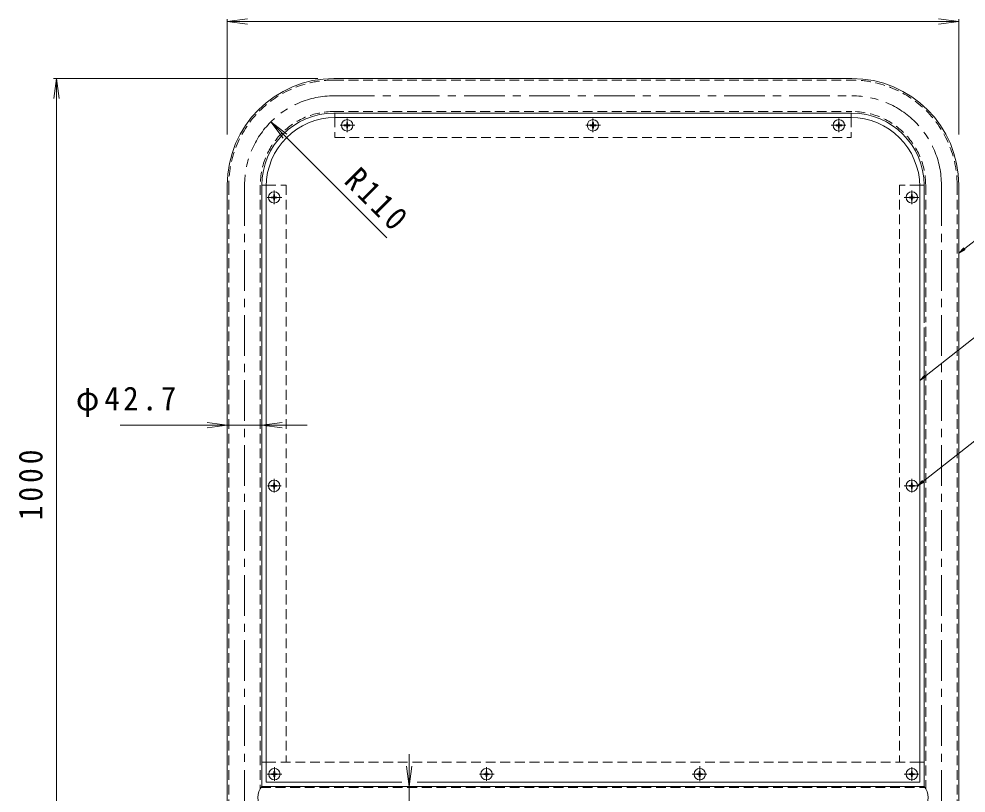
# Model space of a CAD drawing. Units: millimetres at full size, sheet at 1:10; details may follow other scales. Extents: x -902 to 1844, y -1369 to 1156.
# Drawn here: x -888 to 277, y -510 to 443 of the extents above; entities that cross this region are included whole.
import ezdxf

# ---------------------------------------------------------------- set-up
doc = ezdxf.new("R2010")
doc.units = ezdxf.units.MM
doc.header["$LTSCALE"] = 10
doc.linetypes.add('CHAIN1', pattern=[8, 5, -1, 1, -1])
doc.linetypes.add('DASHED1', pattern=[1.8, 1.2, -0.6])
for name, color, linetype, lineweight in [('0-0_通り芯', 4, 'Continuous', 9), ('0-1_躯体', 3, 'CHAIN1', 9), ('0-2_仕上', 6, 'Continuous', 5), ('0-4_その他', 7, 'Continuous', 9), ('0-A', 2, 'Continuous', 9), ('0-F', 7, 'Continuous', 9)]:
    doc.layers.add(name, color=color, linetype=linetype, lineweight=lineweight)
doc.styles.add('ＭＳ ゴシック', font='')
doc.styles.get('ＭＳ ゴシック').set_extended_font_data('MS Gothic')

msp = doc.modelspace()

# ---------------------------------------------------------------- linework, layer by layer
at = {"layer": '0-0_通り芯'}
for p, q in [((-500.43, 369.94), (136.87, 369.94)), ((-500.43, 327.24), (136.87, 327.24)), ((-631.78, 238.59), (-631.78, -625.06)), ((-589.08, 238.59), (-589.08, -501.46)), ((225.52, 238.59), (225.52, 69.12)), ((268.22, 238.59), (268.22, -625.06)), ((225.52, 63.39), (225.52, -501.46)), ((-589.08, -501.46), (225.52, -501.46))]:
    msp.add_line(p, q, dxfattribs=at)
at = {"layer": '0-0_通り芯', "linetype": 'DASHED1'}
for p, q in [((-500.43, 367.94), (136.87, 367.94)), ((-500.43, 329.24), (136.87, 329.24)), ((-629.78, 238.59), (-629.78, -625.06)), ((-591.08, 238.59), (-591.08, -504.33)), ((227.52, 238.59), (227.52, 69.82)), ((266.22, 238.59), (266.22, -625.06)), ((227.52, 64.09), (227.52, -504.33)), ((-590.22, -502.96), (226.65, -502.96))]:
    msp.add_line(p, q, dxfattribs=at)
at = {"layer": '0-0_通り芯', "linetype": 'CHAIN1'}
for p, q in [((-500.43, 348.59), (136.87, 348.59)), ((-610.43, 238.59), (-610.43, -625.06)), ((246.87, 238.59), (246.87, -625.06))]:
    msp.add_line(p, q, dxfattribs=at)
at = {"layer": '0-0_通り芯'}
for centre, radius, start, end in [((-500.43, 238.59), 131.35, 90, 180), ((136.87, 238.59), 131.35, 0, 90), ((-500.43, 238.59), 88.65, 90, 180), ((136.87, 238.59), 88.65, 0, 90), ((-572.62, -515.06), 21.35, 140.43134, 219.56874), ((209.06, -515.06), 21.35, 320.43126, 39.56866)]:
    msp.add_arc(centre, radius, start, end, dxfattribs=at)
at = {"layer": '0-0_通り芯', "linetype": 'DASHED1'}
for centre, radius, start, end in [((-500.43, 238.59), 129.35, 90, 180), ((136.87, 238.59), 129.35, 0, 90), ((-500.43, 238.59), 90.65, 90, 180), ((136.87, 238.59), 90.65, 0, 90)]:
    msp.add_arc(centre, radius, start, end, dxfattribs=at)
at = {"layer": '0-0_通り芯', "linetype": 'CHAIN1'}
for centre, start, end in [((-500.43, 238.59), 90, 180), ((136.87, 238.59), 0, 90)]:
    msp.add_arc(centre, 110, start, end, dxfattribs=at)
at = {"layer": '0-1_躯体', "linetype": 'Continuous'}
for p, q in [((-499.28, 327.24), (-499.28, 321.89)), ((135.72, 327.24), (135.72, 321.89)), ((-589.08, 238.54), (-583.77, 238.54)), ((225.52, 238.59), (220.2, 238.59)), ((-589.08, -471.46), (-583.78, -471.46)), ((220.22, -471.46), (225.52, -471.46))]:
    msp.add_line(p, q, dxfattribs=at)
at = {"layer": '0-1_躯体', "linetype": 'DASHED1'}
for p, q in [((-499.28, 321.89), (-499.28, 297.24)), ((135.72, 321.89), (135.72, 297.24)), ((-499.28, 297.24), (135.72, 297.24)), ((-583.77, 238.54), (-559.08, 238.54)), ((-559.08, 238.54), (-559.08, -471.46)), ((220.2, 238.59), (195.52, 238.59)), ((195.52, 238.59), (195.52, -471.46)), ((-583.78, -471.46), (220.22, -471.46))]:
    msp.add_line(p, q, dxfattribs=at)
at = {"layer": '0-1_躯体'}
for p, q in [((-484.28, 304), (-484.28, 320.81)), ((-181.8, 304), (-181.8, 320.81)), ((120.72, 304), (120.72, 320.81)), ((-493, 312.24), (-474.97, 312.24)), ((-190.51, 312.24), (-172.48, 312.24)), ((129.43, 312.24), (111.4, 312.24)), ((-582.8, 223.54), (-564.77, 223.54)), ((-574.08, 215.3), (-574.08, 232.11)), ((219.23, 223.54), (201.2, 223.54)), ((210.52, 215.3), (210.52, 232.11)), ((-574.08, -139.7), (-574.08, -122.89)), ((210.52, -139.7), (210.52, -122.89)), ((-582.24, -131.46), (-565.22, -131.46)), ((219.23, -131.46), (201.2, -131.46)), ((-50.48, -476.66), (-50.48, -495.24)), ((-582.5, -486.46), (-564.47, -486.46)), ((-573.78, -494.7), (-573.78, -477.89)), ((-321.5, -486.46), (-303.47, -486.46)), ((-312.78, -494.7), (-312.78, -477.89)), ((-41.77, -486.46), (-59.8, -486.46)), ((219.23, -486.46), (201.2, -486.46)), ((210.52, -494.7), (210.52, -477.89))]:
    msp.add_line(p, q, dxfattribs=at)
at = {"layer": '0-2_仕上'}
for p, q in [((135.22, 321.89), (-498.78, 321.89)), ((-583.78, 236.84), (-583.78, -496.11)), ((220.22, 236.89), (220.22, -496.11)), ((-583.78, -496.11), (-416.81, -496.11)), ((-398.29, -496.11), (220.22, -496.11))]:
    msp.add_line(p, q, dxfattribs=at)
for centre, start, end in [((-498.78, 236.89), 90, 180), ((135.22, 236.89), 0, 90)]:
    msp.add_arc(centre, 85, start, end, dxfattribs=at)
at = {"layer": '0-4_その他'}
for p, q in [((-631.78, 439.94), (-607, 443.21)), ((-631.78, 442.94), (-631.78, 301.01)), ((268.22, 439.94), (243.43, 443.21)), ((268.22, 442.94), (268.22, 301.01)), ((-631.78, 439.94), (-607, 436.68)), ((-631.78, 439.94), (268.22, 439.94)), ((268.22, 439.94), (243.43, 436.68)), ((-845.56, 369.94), (-520.43, 369.94)), ((-841.78, 369.94), (-845.05, 345.16)), ((-841.78, 369.94), (-838.52, 345.16)), ((-841.78, -630.06), (-841.78, 369.94)), ((-578.21, 316.38), (-558.38, 301.16)), ((-578.21, 316.38), (-563, 296.54)), ((-435.45, 173.62), (-578.21, 316.38)), ((-533.51, -56.66), (-763.39, -56.66)), ((-631.78, -56.66), (-656.57, -53.39)), ((-631.78, -56.66), (-656.57, -59.92)), ((-589.08, -56.66), (-564.3, -53.39)), ((-589.08, -56.66), (-564.3, -59.92)), ((-408.01, -461.73), (-408.01, -658.4)), ((-408.01, -501.46), (-411.27, -476.67)), ((-408.01, -501.46), (-404.75, -476.67))]:
    msp.add_line(p, q, dxfattribs=at)
at = {"layer": '0-A'}
for p, q in [((-484.76, 315.69), (-484.8, 313.49)), ((-484.76, 315.69), (-483.8, 315.69)), ((-483.8, 315.69), (-483.76, 313.49)), ((-182.28, 315.69), (-182.31, 313.49)), ((-182.28, 315.69), (-181.32, 315.69)), ((-181.32, 315.69), (-181.28, 313.49)), ((120.24, 315.69), (120.2, 313.49)), ((121.2, 315.69), (120.24, 315.69)), ((121.2, 315.69), (121.24, 313.49)), ((-487.73, 311.76), (-485.53, 311.73)), ((-485.53, 312.76), (-485.03, 313)), ((-485.53, 311.73), (-485.03, 311.49)), ((-484.8, 313.49), (-485.03, 313)), ((-484.8, 311), (-485.03, 311.49)), ((-484.76, 308.79), (-484.8, 311)), ((-483.76, 313.49), (-483.53, 313)), ((-483.76, 311), (-483.53, 311.49)), ((-483.03, 312.76), (-483.53, 313)), ((-483.03, 311.73), (-483.53, 311.49)), ((-480.83, 311.76), (-483.03, 311.73)), ((-185.25, 311.76), (-183.05, 311.73)), ((-183.05, 312.76), (-182.55, 313)), ((-183.05, 311.73), (-182.55, 311.49)), ((-182.31, 313.49), (-182.55, 313)), ((-182.31, 311), (-182.55, 311.49)), ((-182.28, 308.79), (-182.31, 311)), ((-181.28, 313.49), (-181.04, 313)), ((-181.28, 311), (-181.04, 311.49)), ((-180.55, 312.76), (-181.04, 313)), ((-180.55, 311.73), (-181.04, 311.49)), ((-178.35, 311.76), (-180.55, 311.73)), ((117.27, 311.76), (119.47, 311.73)), ((119.47, 312.76), (119.97, 313)), ((119.47, 311.73), (119.97, 311.49)), ((120.2, 313.49), (119.97, 313)), ((120.2, 311), (119.97, 311.49)), ((121.2, 308.79), (121.24, 311)), ((121.24, 313.49), (121.47, 313)), ((121.24, 311), (121.47, 311.49)), ((121.97, 312.76), (121.47, 313)), ((121.97, 311.73), (121.47, 311.49)), ((124.17, 311.76), (121.97, 311.73)), ((-577.53, 223.06), (-575.33, 223.03)), ((-575.33, 224.06), (-574.83, 224.3)), ((-575.33, 223.03), (-574.83, 222.79)), ((-574.6, 224.79), (-574.83, 224.3)), ((-574.6, 222.3), (-574.83, 222.79)), ((-574.56, 226.99), (-574.6, 224.79)), ((-574.56, 220.09), (-574.6, 222.3)), ((-574.56, 226.99), (-573.6, 226.99)), ((-573.6, 226.99), (-573.56, 224.79)), ((-573.56, 224.79), (-573.33, 224.3)), ((-573.56, 222.3), (-573.33, 222.79)), ((-572.83, 224.06), (-573.33, 224.3)), ((-572.83, 223.03), (-573.33, 222.79)), ((-570.63, 223.06), (-572.83, 223.03)), ((207.07, 223.06), (209.27, 223.03)), ((209.27, 224.06), (209.77, 224.3)), ((209.27, 223.03), (209.77, 222.79)), ((210, 224.79), (209.77, 224.3)), ((210, 222.3), (209.77, 222.79)), ((210.04, 226.99), (210, 224.79)), ((211, 226.99), (210.04, 226.99)), ((211, 226.99), (211.04, 224.79)), ((211, 220.09), (211.04, 222.3)), ((211.04, 224.79), (211.27, 224.3)), ((211.04, 222.3), (211.27, 222.79)), ((211.77, 224.06), (211.27, 224.3)), ((211.77, 223.03), (211.27, 222.79)), ((213.97, 223.06), (211.77, 223.03)), ((-574.56, -128.01), (-574.6, -130.21)), ((-574.56, -128.01), (-573.6, -128.01)), ((-573.6, -128.01), (-573.56, -130.21)), ((210.04, -128.01), (210, -130.21)), ((211, -128.01), (210.04, -128.01)), ((211, -128.01), (211.04, -130.21)), ((-577.53, -131.94), (-575.33, -131.97)), ((-575.33, -130.94), (-574.83, -130.7)), ((-575.33, -131.97), (-574.83, -132.21)), ((-574.6, -130.21), (-574.83, -130.7)), ((-574.6, -132.7), (-574.83, -132.21)), ((-574.56, -134.91), (-574.6, -132.7)), ((-573.56, -130.21), (-573.33, -130.7)), ((-573.56, -132.7), (-573.33, -132.21)), ((-572.83, -130.94), (-573.33, -130.7)), ((-572.83, -131.97), (-573.33, -132.21)), ((-570.63, -131.94), (-572.83, -131.97)), ((207.07, -131.94), (209.27, -131.97)), ((209.27, -130.94), (209.77, -130.7)), ((209.27, -131.97), (209.77, -132.21)), ((210, -130.21), (209.77, -130.7)), ((210, -132.7), (209.77, -132.21)), ((211, -134.91), (211.04, -132.7)), ((211.04, -130.21), (211.27, -130.7)), ((211.04, -132.7), (211.27, -132.21)), ((211.77, -130.94), (211.27, -130.7)), ((211.77, -131.97), (211.27, -132.21)), ((213.97, -131.94), (211.77, -131.97)), ((-577.23, -485.98), (-575.03, -485.94)), ((-577.23, -486.94), (-577.23, -485.98)), ((-577.23, -486.94), (-575.03, -486.97)), ((-575.03, -485.94), (-574.53, -485.7)), ((-575.03, -486.97), (-574.53, -487.21)), ((-574.3, -485.21), (-574.53, -485.7)), ((-574.3, -487.7), (-574.53, -487.21)), ((-574.26, -483.01), (-574.3, -485.21)), ((-574.26, -489.91), (-574.3, -487.7)), ((-574.26, -483.01), (-573.3, -483.01)), ((-573.3, -483.01), (-573.26, -485.21)), ((-573.3, -489.91), (-573.26, -487.7)), ((-573.26, -485.21), (-573.03, -485.7)), ((-573.26, -487.7), (-573.03, -487.21)), ((-572.53, -485.94), (-573.03, -485.7)), ((-572.53, -486.97), (-573.03, -487.21)), ((-570.33, -485.98), (-572.53, -485.94)), ((-570.33, -486.94), (-572.53, -486.97)), ((-570.33, -486.94), (-570.33, -485.98)), ((-316.23, -485.98), (-314.03, -485.94)), ((-316.23, -486.94), (-316.23, -485.98)), ((-316.23, -486.94), (-314.03, -486.97)), ((-314.03, -485.94), (-313.53, -485.7)), ((-314.03, -486.97), (-313.53, -487.21)), ((-313.3, -485.21), (-313.53, -485.7)), ((-313.3, -487.7), (-313.53, -487.21)), ((-313.26, -483.01), (-313.3, -485.21)), ((-313.26, -489.91), (-313.3, -487.7)), ((-313.26, -483.01), (-312.3, -483.01)), ((-312.3, -483.01), (-312.26, -485.21)), ((-312.3, -489.91), (-312.26, -487.7)), ((-312.26, -485.21), (-312.03, -485.7)), ((-312.26, -487.7), (-312.03, -487.21)), ((-311.53, -485.94), (-312.03, -485.7)), ((-311.53, -486.97), (-312.03, -487.21)), ((-309.33, -485.98), (-311.53, -485.94)), ((-309.33, -486.94), (-311.53, -486.97)), ((-309.33, -486.94), (-309.33, -485.98)), ((-53.93, -485.98), (-51.73, -485.94)), ((-53.93, -486.94), (-53.93, -485.98)), ((-53.93, -486.94), (-51.73, -486.97)), ((-51.73, -485.94), (-51.23, -485.7)), ((-51.73, -486.97), (-51.23, -487.21)), ((-51, -485.21), (-51.23, -485.7)), ((-51, -487.7), (-51.23, -487.21)), ((-50.96, -483.01), (-51, -485.21)), ((-50.96, -489.91), (-51, -487.7)), ((-50, -483.01), (-50.96, -483.01)), ((-50, -483.01), (-49.96, -485.21)), ((-50, -489.91), (-49.96, -487.7)), ((-49.96, -485.21), (-49.73, -485.7)), ((-49.96, -487.7), (-49.73, -487.21)), ((-49.23, -485.94), (-49.73, -485.7)), ((-49.23, -486.97), (-49.73, -487.21)), ((-47.03, -485.98), (-49.23, -485.94)), ((-47.03, -486.94), (-49.23, -486.97)), ((-47.03, -486.94), (-47.03, -485.98)), ((207.07, -485.98), (209.27, -485.94)), ((207.07, -486.94), (207.07, -485.98)), ((207.07, -486.94), (209.27, -486.97)), ((209.27, -485.94), (209.77, -485.7)), ((209.27, -486.97), (209.77, -487.21)), ((210, -485.21), (209.77, -485.7)), ((210, -487.7), (209.77, -487.21)), ((210.04, -483.01), (210, -485.21)), ((210.04, -489.91), (210, -487.7)), ((211, -483.01), (210.04, -483.01)), ((211, -483.01), (211.04, -485.21)), ((211, -489.91), (211.04, -487.7)), ((211.04, -485.21), (211.27, -485.7)), ((211.04, -487.7), (211.27, -487.21)), ((211.77, -485.94), (211.27, -485.7)), ((211.77, -486.97), (211.27, -487.21)), ((213.97, -485.98), (211.77, -485.94)), ((213.97, -486.94), (211.77, -486.97)), ((213.97, -486.94), (213.97, -485.98)), ((-574.26, -489.91), (-573.3, -489.91)), ((-313.26, -489.91), (-312.3, -489.91)), ((-50, -489.91), (-50.96, -489.91)), ((211, -489.91), (210.04, -489.91))]:
    msp.add_line(p, q, dxfattribs=at)
for points in [[(-487.73, 311.76), (-487.73, 312.72), (-485.53, 312.76)], [(-484.76, 308.79), (-483.8, 308.79), (-483.76, 311)], [(-480.83, 311.76), (-480.83, 312.72), (-483.03, 312.76)], [(-185.25, 311.76), (-185.25, 312.72), (-183.05, 312.76)], [(-182.28, 308.79), (-181.32, 308.79), (-181.28, 311)], [(-178.35, 311.76), (-178.35, 312.72), (-180.55, 312.76)], [(117.27, 311.76), (117.27, 312.72), (119.47, 312.76)], [(121.2, 308.79), (120.24, 308.79), (120.2, 311)], [(124.17, 311.76), (124.17, 312.72), (121.97, 312.76)], [(-577.53, 223.06), (-577.53, 224.02), (-575.33, 224.06)], [(-574.56, 220.09), (-573.6, 220.09), (-573.56, 222.3)], [(-570.63, 223.06), (-570.63, 224.02), (-572.83, 224.06)], [(207.07, 223.06), (207.07, 224.02), (209.27, 224.06)], [(211, 220.09), (210.04, 220.09), (210, 222.3)], [(213.97, 223.06), (213.97, 224.02), (211.77, 224.06)], [(-577.53, -131.94), (-577.53, -130.98), (-575.33, -130.94)], [(-574.56, -134.91), (-573.6, -134.91), (-573.56, -132.7)], [(-570.63, -131.94), (-570.63, -130.98), (-572.83, -130.94)], [(207.07, -131.94), (207.07, -130.98), (209.27, -130.94)], [(211, -134.91), (210.04, -134.91), (210, -132.7)], [(213.97, -131.94), (213.97, -130.98), (211.77, -130.94)]]:
    msp.add_lwpolyline(points, dxfattribs=at)
for centre in [(-484.28, 312.24), (-181.8, 312.24), (120.72, 312.24), (-574.08, 223.54), (210.52, 223.54), (-574.08, -131.46), (210.52, -131.46), (-573.78, -486.46), (-312.78, -486.46), (-50.48, -486.46), (210.52, -486.46)]:
    msp.add_circle(centre, 7, dxfattribs=at)
at = {"layer": '0-F'}
for p, q in [((323.08, 197.96), (268.22, 154.84)), ((268.22, 154.84), (274.51, 161.28)), ((268.22, 154.84), (275.96, 159.43)), ((323.08, 79.16), (220.22, -1.68)), ((220.22, -1.68), (226.51, 4.76)), ((220.22, -1.68), (227.96, 2.91)), ((320.38, -50.62), (217.52, -131.46)), ((217.52, -131.46), (223.81, -125.02)), ((217.52, -131.46), (225.26, -126.87))]:
    msp.add_line(p, q, dxfattribs=at)

# ---------------------------------------------------------------- texts
at = {"layer": '0-4_その他', "color": 2, "char_height": 29.33, "attachment_point": 7, "style": 'ＭＳ ゴシック'}
for s, insert, rotation in [('\\T1.28;\\W0.9;R110', (-489.79, 241.98), 315), ('\\T1.28;\\W0.9;1000', (-858.57, -173.81), 90)]:
    msp.add_mtext(s, dxfattribs=dict(at, insert=insert, rotation=rotation))
at = {"layer": '0-4_その他', "color": 2, "insert": (-817.99, -46.66), "char_height": 29.33, "attachment_point": 7, "style": 'ＭＳ ゴシック'}
msp.add_mtext('\\T1.22;\\W0.95;φ42.7', dxfattribs=at)

doc.saveas('drawing.dxf')
